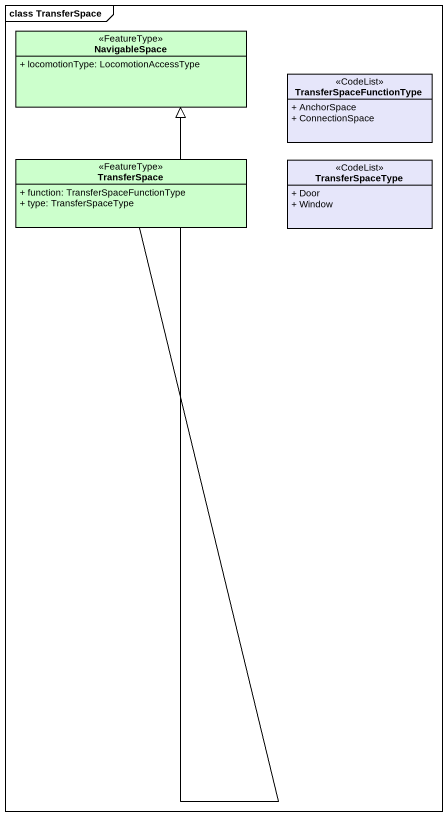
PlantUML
@startuml
mainframe class TransferSpace
hide circle
hide empty members
skinparam classAttributeIconSize 0
class NavigableSpace <<FeatureType>> #CCFFCC {
  + locomotionType: LocomotionAccessType
}
class TransferSpaceFunctionType <<CodeList>> #E6E6FA {
  + AnchorSpace
  + ConnectionSpace
}
class TransferSpace <<FeatureType>> #CCFFCC {
  + function: TransferSpaceFunctionType
  + type: TransferSpaceType
}
class TransferSpaceType <<CodeList>> #E6E6FA {
  + Door
  + Window
}
TransferSpace -up-|> NavigableSpace
@enduml
